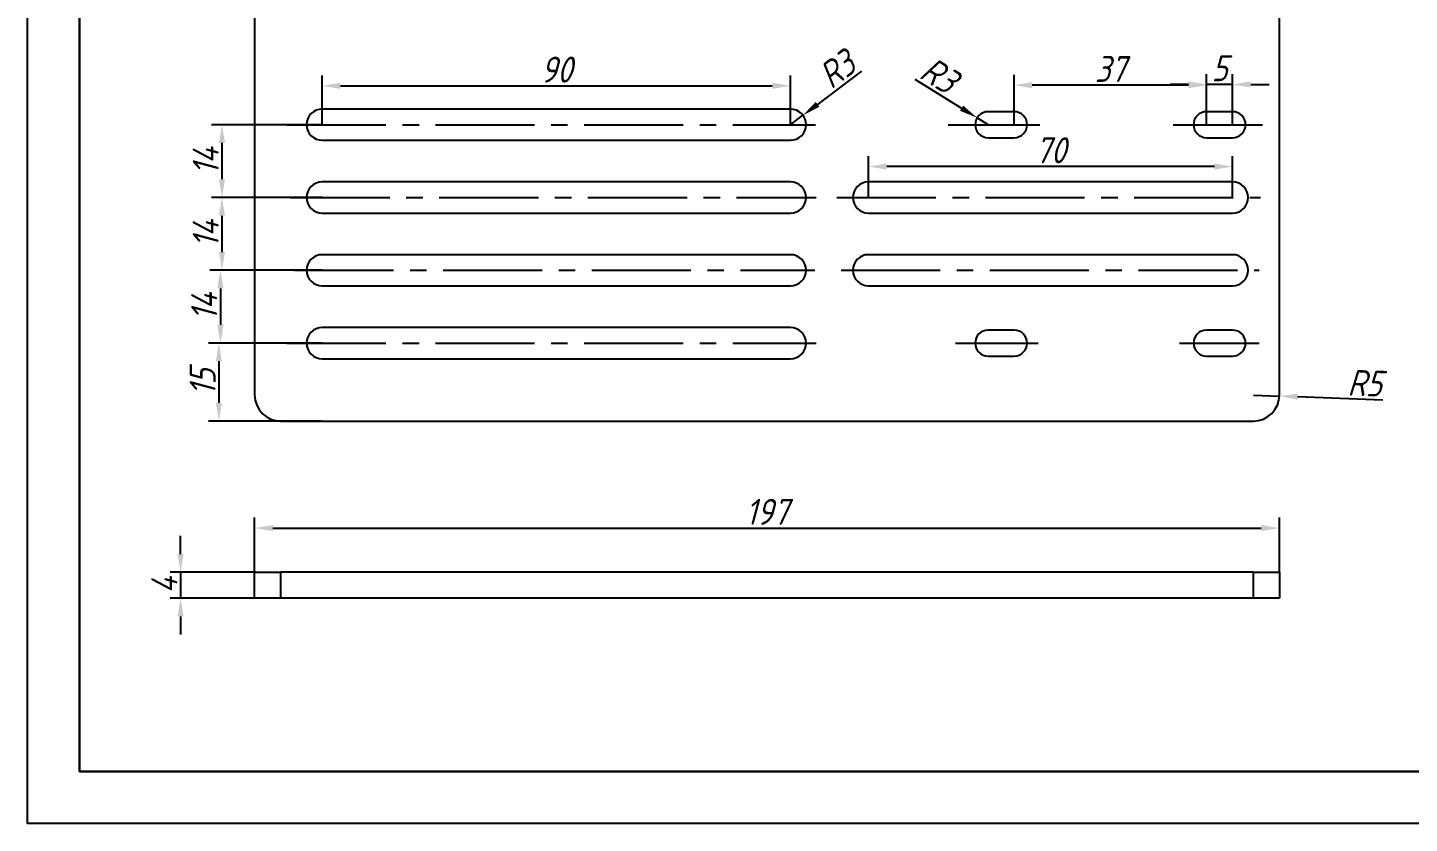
# Model space of a CAD drawing. Header units: millimetres. Extents: x 2835 to 3255, y 1592 to 1889.
# Drawn here: x 2835.4 to 3101.1, y 1591.6 to 1744.6 of the extents above; entities that cross this region are included whole.
import ezdxf

# ---------------------------------------------------------------- set-up
doc = ezdxf.new("R2010")
doc.units = ezdxf.units.MM
doc.linetypes.add('CENTER2', pattern=[28.575, 19.05, -3.175, 3.175, -3.175])
doc.layers.add('中心线', color=1, linetype='CENTER2')
doc.layers.add('细实线', color=3, linetype='Continuous')
doc.layers.add('粗实线', color=7, linetype='Continuous', lineweight=30)
doc.styles.get("Standard").update_dxf_attribs({"font": 'gbeitc.shx', "bigfont": 'gbcbig.shx'})
doc.dimstyles.new('ISO-25', dxfattribs={"dimtxt": 5, "dimasz": 3.5, "dimexe": 2, "dimexo": 0, "dimtad": 1, "dimdec": 0, "dimtxsty": 'Standard', "dimcen": 2.5, "dimadec": 0, "dimazin": 0, "dimtfac": 1, "dimtdec": 0, "dimtmove": 0, "dimatfit": 3, "dimfxl": 1, "dimarcsym": 0})

# ---------------------------------------------------------------- blocks, each defined once
blk = doc.blocks.new('*D31')
at = {"layer": 'Defpoints', "color": 0, "transparency": 16777216}
for p in [(3076.08, 1648.4), (2879.08, 1639.91), (3076.08, 1639.91)]:
    blk.add_point(p, dxfattribs=at)
at = {"layer": '细实线', "color": 0, "lineweight": -2, "transparency": 16777216}
for p, q in [((2879.08, 1639.91), (2879.08, 1650.4)), ((3076.08, 1639.91), (3076.08, 1650.4)), ((2882.58, 1648.4), (3072.58, 1648.4))]:
    blk.add_line(p, q, dxfattribs=at)
at = {"layer": '细实线', "color": 0, "transparency": 16777216}
for points in [[(2882.58, 1648.98), (2882.58, 1647.81), (2879.08, 1648.4)], [(3072.58, 1648.98), (3072.58, 1647.81), (3076.08, 1648.4)]]:
    blk.add_solid(points, dxfattribs=at)
at = {"layer": '细实线', "color": 0, "transparency": 16777216, "insert": (2977.58, 1651.52), "char_height": 5, "attachment_point": 5}
blk.add_mtext('197', dxfattribs=at)
blk = doc.blocks.new('*D32')
at = {"layer": 'Defpoints', "color": 0, "transparency": 16777216}
for p in [(2892.08, 1725.97), (2872.8, 1711.97), (2892.08, 1711.97)]:
    blk.add_point(p, dxfattribs=at)
at = {"layer": '细实线', "color": 0, "lineweight": -2, "transparency": 16777216}
for p, q in [((2892.08, 1725.97), (2870.8, 1725.97)), ((2872.8, 1722.47), (2872.8, 1715.47)), ((2892.08, 1711.97), (2870.8, 1711.97))]:
    blk.add_line(p, q, dxfattribs=at)
at = {"layer": '细实线', "color": 0, "transparency": 16777216}
for points in [[(2872.22, 1722.47), (2873.39, 1722.47), (2872.8, 1725.97)], [(2872.22, 1715.47), (2873.39, 1715.47), (2872.8, 1711.97)]]:
    blk.add_solid(points, dxfattribs=at)
at = {"layer": '细实线', "color": 0, "transparency": 16777216, "insert": (2869.68, 1718.97), "char_height": 5, "attachment_point": 5, "rotation": 90}
blk.add_mtext('14', dxfattribs=at)
blk = doc.blocks.new('*D33')
at = {"layer": 'Defpoints', "color": 0, "transparency": 16777216}
for p in [(2892.08, 1711.97), (2872.8, 1697.97), (2892.08, 1697.97)]:
    blk.add_point(p, dxfattribs=at)
at = {"layer": '细实线', "color": 0, "lineweight": -2, "transparency": 16777216}
for p, q in [((2892.08, 1711.97), (2870.8, 1711.97)), ((2872.8, 1708.47), (2872.8, 1701.47)), ((2892.08, 1697.97), (2870.8, 1697.97))]:
    blk.add_line(p, q, dxfattribs=at)
at = {"layer": '细实线', "color": 0, "transparency": 16777216}
for points in [[(2872.22, 1708.47), (2873.39, 1708.47), (2872.8, 1711.97)], [(2872.22, 1701.47), (2873.39, 1701.47), (2872.8, 1697.97)]]:
    blk.add_solid(points, dxfattribs=at)
at = {"layer": '细实线', "color": 0, "transparency": 16777216, "insert": (2869.68, 1704.97), "char_height": 5, "attachment_point": 5, "rotation": 90}
blk.add_mtext('14', dxfattribs=at)
blk = doc.blocks.new('*D34')
at = {"layer": 'Defpoints', "color": 0, "transparency": 16777216}
for p in [(2892.08, 1697.97), (2872.5, 1683.97), (2892.08, 1683.97)]:
    blk.add_point(p, dxfattribs=at)
at = {"layer": '细实线', "color": 0, "lineweight": -2, "transparency": 16777216}
for p, q in [((2892.08, 1697.97), (2870.5, 1697.97)), ((2872.5, 1694.47), (2872.5, 1687.47)), ((2892.08, 1683.97), (2870.5, 1683.97))]:
    blk.add_line(p, q, dxfattribs=at)
at = {"layer": '细实线', "color": 0, "transparency": 16777216}
for points in [[(2871.92, 1694.47), (2873.09, 1694.47), (2872.5, 1697.97)], [(2871.92, 1687.47), (2873.09, 1687.47), (2872.5, 1683.97)]]:
    blk.add_solid(points, dxfattribs=at)
at = {"layer": '细实线', "color": 0, "transparency": 16777216, "insert": (2869.38, 1690.97), "char_height": 5, "attachment_point": 5, "rotation": 90}
blk.add_mtext('14', dxfattribs=at)
blk = doc.blocks.new('*D35')
at = {"layer": 'Defpoints', "color": 0, "transparency": 16777216}
for p in [(2892.08, 1683.97), (2872.2, 1668.97), (2892.08, 1668.97)]:
    blk.add_point(p, dxfattribs=at)
at = {"layer": '细实线', "color": 0, "lineweight": -2, "transparency": 16777216}
for p, q in [((2892.08, 1683.97), (2870.2, 1683.97)), ((2872.2, 1680.47), (2872.2, 1672.47)), ((2892.08, 1668.97), (2870.2, 1668.97))]:
    blk.add_line(p, q, dxfattribs=at)
at = {"layer": '细实线', "color": 0, "transparency": 16777216}
for points in [[(2871.62, 1680.47), (2872.79, 1680.47), (2872.2, 1683.97)], [(2871.62, 1672.47), (2872.79, 1672.47), (2872.2, 1668.97)]]:
    blk.add_solid(points, dxfattribs=at)
at = {"layer": '细实线', "color": 0, "transparency": 16777216, "insert": (2869.08, 1676.47), "char_height": 5, "attachment_point": 5, "rotation": 90}
blk.add_mtext('15', dxfattribs=at)
blk = doc.blocks.new('*D36')
at = {"layer": 'Defpoints', "color": 0, "transparency": 16777216}
for p in [(2982.08, 1733.43), (2892.08, 1725.97), (2982.08, 1725.97)]:
    blk.add_point(p, dxfattribs=at)
at = {"layer": '细实线', "color": 0, "lineweight": -2, "transparency": 16777216}
for p, q in [((2892.08, 1725.97), (2892.08, 1735.43)), ((2982.08, 1725.97), (2982.08, 1735.43)), ((2895.58, 1733.43), (2978.58, 1733.43))]:
    blk.add_line(p, q, dxfattribs=at)
at = {"layer": '细实线', "color": 0, "transparency": 16777216}
for points in [[(2895.58, 1734.02), (2895.58, 1732.85), (2892.08, 1733.43)], [(2978.58, 1734.02), (2978.58, 1732.85), (2982.08, 1733.43)]]:
    blk.add_solid(points, dxfattribs=at)
at = {"layer": '细实线', "color": 0, "transparency": 16777216, "insert": (2937.08, 1736.56), "char_height": 5, "attachment_point": 5}
blk.add_mtext('90', dxfattribs=at)
blk = doc.blocks.new('*D37')
at = {"layer": 'Defpoints', "color": 0, "transparency": 16777216}
for p in [(3062.08, 1733.71), (3062.08, 1725.97), (3067.08, 1725.97)]:
    blk.add_point(p, dxfattribs=at)
at = {"layer": '细实线', "color": 0, "lineweight": -2, "transparency": 16777216}
for p, q in [((3062.08, 1725.97), (3062.08, 1735.71)), ((3067.08, 1725.97), (3067.08, 1735.71)), ((3058.58, 1733.71), (3055.08, 1733.71)), ((3067.08, 1733.71), (3062.08, 1733.71)), ((3070.58, 1733.71), (3074.08, 1733.71))]:
    blk.add_line(p, q, dxfattribs=at)
at = {"layer": '细实线', "color": 0, "transparency": 16777216}
for points in [[(3058.58, 1734.29), (3058.58, 1733.13), (3062.08, 1733.71)], [(3070.58, 1734.29), (3070.58, 1733.13), (3067.08, 1733.71)]]:
    blk.add_solid(points, dxfattribs=at)
at = {"layer": '细实线', "color": 0, "transparency": 16777216, "insert": (3064.58, 1736.83), "char_height": 5, "attachment_point": 5}
blk.add_mtext('5', dxfattribs=at)
blk = doc.blocks.new('*D38')
at = {"layer": 'Defpoints', "color": 0, "transparency": 16777216}
for p in [(3025.08, 1733.56), (3025.08, 1725.97), (3062.08, 1725.97)]:
    blk.add_point(p, dxfattribs=at)
at = {"layer": '细实线', "color": 0, "lineweight": -2, "transparency": 16777216}
for p, q in [((3025.08, 1725.97), (3025.08, 1735.56)), ((3062.08, 1725.97), (3062.08, 1735.56)), ((3058.58, 1733.56), (3028.58, 1733.56))]:
    blk.add_line(p, q, dxfattribs=at)
at = {"layer": '细实线', "color": 0, "transparency": 16777216}
for points in [[(3028.58, 1734.14), (3028.58, 1732.98), (3025.08, 1733.56)], [(3058.58, 1734.14), (3058.58, 1732.98), (3062.08, 1733.56)]]:
    blk.add_solid(points, dxfattribs=at)
at = {"layer": '细实线', "color": 0, "transparency": 16777216, "insert": (3043.58, 1736.68), "char_height": 5, "attachment_point": 5}
blk.add_mtext('37', dxfattribs=at)
blk = doc.blocks.new('*D39')
at = {"layer": 'Defpoints', "color": 0, "transparency": 16777216}
for p in [(2997.08, 1717.92), (2997.08, 1711.97), (3067.08, 1711.97)]:
    blk.add_point(p, dxfattribs=at)
at = {"layer": '细实线', "color": 0, "lineweight": -2, "transparency": 16777216}
for p, q in [((2997.08, 1711.97), (2997.08, 1719.92)), ((3067.08, 1711.97), (3067.08, 1719.92)), ((3063.58, 1717.92), (3000.58, 1717.92))]:
    blk.add_line(p, q, dxfattribs=at)
at = {"layer": '细实线', "color": 0, "transparency": 16777216}
for points in [[(3000.58, 1718.51), (3000.58, 1717.34), (2997.08, 1717.92)], [(3063.58, 1718.51), (3063.58, 1717.34), (3067.08, 1717.92)]]:
    blk.add_solid(points, dxfattribs=at)
at = {"layer": '细实线', "color": 0, "transparency": 16777216, "insert": (3032.08, 1721.05), "char_height": 5, "attachment_point": 5}
blk.add_mtext('70', dxfattribs=at)
blk = doc.blocks.new('*D55')
at = {"layer": 'Defpoints', "color": 0, "transparency": 16777216}
for p in [(3017.96, 1727.29), (3020.08, 1725.97)]:
    blk.add_point(p, dxfattribs=at)
at = {"layer": '细实线', "color": 0, "lineweight": -2, "transparency": 16777216}
for p, q in [((3006, 1734.73), (3014.99, 1729.14)), ((3020.08, 1725.97), (3017.96, 1727.29))]:
    blk.add_line(p, q, dxfattribs=at)
at = {"layer": '细实线', "color": 0, "transparency": 16777216}
blk.add_solid([(3015.3, 1729.63), (3014.68, 1728.64), (3017.96, 1727.29)], dxfattribs=at)
at = {"layer": '细实线', "color": 0, "transparency": 16777216, "insert": (3010.66, 1735.51), "char_height": 5, "attachment_point": 5, "rotation": 328.1094}
blk.add_mtext('R3', dxfattribs=at)
blk = doc.blocks.new('*D56')
at = {"layer": 'Defpoints', "color": 0, "transparency": 16777216}
for p in [(2984.48, 1727.77), (2982.08, 1725.97)]:
    blk.add_point(p, dxfattribs=at)
at = {"layer": '细实线', "color": 0, "lineweight": -2, "transparency": 16777216}
for p, q in [((2995.74, 1736.23), (2987.28, 1729.87)), ((2982.08, 1725.97), (2984.48, 1727.77))]:
    blk.add_line(p, q, dxfattribs=at)
at = {"layer": '细实线', "color": 0, "transparency": 16777216}
blk.add_solid([(2986.93, 1730.34), (2987.63, 1729.41), (2984.48, 1727.77)], dxfattribs=at)
at = {"layer": '细实线', "color": 0, "transparency": 16777216, "insert": (2991.03, 1736.6), "char_height": 5, "attachment_point": 5, "rotation": 36.9186}
blk.add_mtext('R3', dxfattribs=at)
blk = doc.blocks.new('*D58')
at = {"layer": 'Defpoints', "color": 0, "transparency": 16777216}
for p in [(3071.08, 1673.97), (3076.08, 1673.78)]:
    blk.add_point(p, dxfattribs=at)
at = {"layer": '细实线', "color": 0, "lineweight": -2, "transparency": 16777216}
for p, q in [((3071.08, 1673.97), (3076.08, 1673.78)), ((3095.93, 1673.02), (3079.58, 1673.64))]:
    blk.add_line(p, q, dxfattribs=at)
at = {"layer": '细实线', "color": 0, "transparency": 16777216}
blk.add_solid([(3079.6, 1674.23), (3079.55, 1673.06), (3076.08, 1673.78)], dxfattribs=at)
at = {"layer": '细实线', "color": 0, "transparency": 16777216, "insert": (3092.51, 1676.27), "char_height": 5, "attachment_point": 5, "rotation": 357.808}
blk.add_mtext('R5', dxfattribs=at)
blk = doc.blocks.new('*D59')
at = {"layer": 'Defpoints', "color": 0, "transparency": 16777216}
for p in [(2879.08, 1639.91), (2864.85, 1634.91), (2879.08, 1634.91)]:
    blk.add_point(p, dxfattribs=at)
at = {"layer": '细实线', "color": 0, "lineweight": -2, "transparency": 16777216}
for p, q in [((2864.85, 1643.41), (2864.85, 1646.91)), ((2879.08, 1639.91), (2862.85, 1639.91)), ((2864.85, 1639.91), (2864.85, 1634.91)), ((2879.08, 1634.91), (2862.85, 1634.91)), ((2864.85, 1631.41), (2864.85, 1627.91))]:
    blk.add_line(p, q, dxfattribs=at)
at = {"layer": '细实线', "color": 0, "transparency": 16777216}
for points in [[(2864.27, 1643.41), (2865.43, 1643.41), (2864.85, 1639.91)], [(2864.27, 1631.41), (2865.43, 1631.41), (2864.85, 1634.91)]]:
    blk.add_solid(points, dxfattribs=at)
at = {"layer": '细实线', "color": 0, "transparency": 16777216, "insert": (2861.72, 1637.41), "char_height": 5, "attachment_point": 5, "rotation": 90}
blk.add_mtext('4', dxfattribs=at)

msp = doc.modelspace()

# ---------------------------------------------------------------- linework, layer by layer
at = {"color": 7, "linetype": 'Continuous', "lineweight": 25}
for p, q in [((2879.08, 1851.97), (2879.08, 1673.97)), ((3076.08, 1673.97), (3076.08, 1851.97)), ((2982.08, 1728.97), (2892.08, 1728.97)), ((3025.08, 1728.47), (3020.08, 1728.47)), ((3067.08, 1728.47), (3062.08, 1728.47)), ((2892.08, 1722.97), (2982.08, 1722.97)), ((3020.08, 1723.47), (3025.08, 1723.47)), ((3062.08, 1723.47), (3067.08, 1723.47)), ((2982.08, 1714.97), (2892.08, 1714.97)), ((3067.08, 1714.97), (2997.08, 1714.97)), ((2892.08, 1708.97), (2982.08, 1708.97)), ((2997.08, 1708.97), (3067.08, 1708.97)), ((2982.08, 1700.97), (2892.08, 1700.97)), ((3067.08, 1700.97), (2997.08, 1700.97)), ((2892.08, 1694.97), (2982.08, 1694.97)), ((2997.08, 1694.97), (3067.08, 1694.97)), ((2982.08, 1686.97), (2892.08, 1686.97)), ((3025.08, 1686.47), (3020.08, 1686.47)), ((3067.08, 1686.47), (3062.08, 1686.47)), ((3020.08, 1681.47), (3025.08, 1681.47)), ((3062.08, 1681.47), (3067.08, 1681.47)), ((2892.08, 1680.97), (2982.08, 1680.97)), ((2884.08, 1668.97), (3071.08, 1668.97)), ((2879.08, 1634.91), (2879.08, 1639.91)), ((2879.08, 1639.91), (2884.08, 1639.91)), ((2884.08, 1639.91), (2884.08, 1634.91)), ((3071.08, 1639.91), (2884.08, 1639.91)), ((3071.08, 1634.91), (3071.08, 1639.91)), ((3071.08, 1639.91), (3076.08, 1639.91)), ((3076.08, 1639.91), (3076.08, 1634.91)), ((2884.08, 1634.91), (2879.08, 1634.91)), ((3071.08, 1634.91), (2884.08, 1634.91)), ((3076.08, 1634.91), (3071.08, 1634.91))]:
    msp.add_line(p, q, dxfattribs=at)
for centre, radius, start, end in [((2892.08, 1725.97), 3, 90, 270), ((2982.08, 1725.97), 3, 270, 90), ((3020.08, 1725.97), 2.5, 90, 270), ((3025.08, 1725.97), 2.5, 270, 90), ((3062.08, 1725.97), 2.5, 90, 270), ((3067.08, 1725.97), 2.5, 270, 90), ((2892.08, 1711.97), 3, 90, 270), ((2982.08, 1711.97), 3, 270, 90), ((2997.08, 1711.97), 3, 90, 270), ((3067.08, 1711.97), 3, 270, 90), ((2892.08, 1697.97), 3, 90, 270), ((2982.08, 1697.97), 3, 270, 90), ((2997.08, 1697.97), 3, 90, 270), ((3067.08, 1697.97), 3, 270, 90), ((2892.08, 1683.97), 3, 90, 270), ((2982.08, 1683.97), 3, 270, 90), ((3020.08, 1683.97), 2.5, 90, 270), ((3025.08, 1683.97), 2.5, 270, 90), ((3062.08, 1683.97), 2.5, 90, 270), ((3067.08, 1683.97), 2.5, 270, 90), ((2884.08, 1673.97), 5, 180, 270), ((3071.08, 1673.97), 5, 270, 0)]:
    msp.add_arc(centre, radius, start, end, dxfattribs=at)
at = {"layer": '中心线'}
for p, q in [((2885.28, 1725.97), (2986.87, 1725.97)), ((3012.42, 1725.97), (3030, 1725.97)), ((3055.68, 1725.97), (3072.81, 1725.97)), ((2886, 1711.97), (2987.05, 1711.97)), ((2991.01, 1711.97), (3072.44, 1711.97)), ((2886.73, 1697.97), (2986.77, 1697.97)), ((2991.83, 1697.97), (3072.17, 1697.97)), ((2885.28, 1683.97), (2987.05, 1683.97)), ((3013.78, 1683.97), (3029.72, 1683.97)), ((3056.87, 1683.97), (3072.17, 1683.97))]:
    msp.add_line(p, q, dxfattribs=at)
at = {"layer": '粗实线'}
msp.add_lwpolyline([(2845.44, 1878.61), (3245.44, 1878.61), (3245.44, 1601.61), (2845.44, 1601.61)], close=True, dxfattribs=at)
at = {"layer": '细实线'}
msp.add_lwpolyline([(2835.44, 1888.61), (3255.44, 1888.61), (3255.44, 1591.61), (2835.44, 1591.61)], close=True, dxfattribs=at)

# ---------------------------------------------------------------- dimensions: what is measured, and where the dimension line sits
for base, p1, p2, picture, middle in [((2982.08, 1733.43), (2892.08, 1725.97), (2982.08, 1725.97), '*D36', (2937.08, 1736.56)), ((3025.08, 1733.56), (3062.08, 1725.97), (3025.08, 1725.97), '*D38', (3043.58, 1736.68)), ((3062.08, 1733.71), (3067.08, 1725.97), (3062.08, 1725.97), '*D37', (3064.58, 1736.83)), ((2997.08, 1717.92), (3067.08, 1711.97), (2997.08, 1711.97), '*D39', (3032.08, 1721.05)), ((3076.08, 1648.4), (2879.08, 1639.91), (3076.08, 1639.91), '*D31', (2977.58, 1651.52))]:
    dim = msp.add_linear_dim(base=base, p1=p1, p2=p2, dimstyle='ISO-25', dxfattribs=at)
    dim.commit()
    dim.dimension.update_dxf_attribs({"geometry": picture, "text_midpoint": middle})
for center, mpoint, picture, middle in [((2982.08, 1725.97), (2984.48, 1727.77), '*D56', (2991.03, 1736.6)), ((3020.08, 1725.97), (3017.96, 1727.29), '*D55', (3010.66, 1735.51))]:
    dim = msp.add_radius_dim(center=center, mpoint=mpoint, dimstyle='ISO-25', dxfattribs=at)
    dim.commit()
    dim.dimension.update_dxf_attribs({"geometry": picture, "text_midpoint": middle})
for base, p1, p2, picture, middle in [((2872.8, 1711.97), (2892.08, 1725.97), (2892.08, 1711.97), '*D32', (2869.68, 1718.97)), ((2872.8, 1697.97), (2892.08, 1711.97), (2892.08, 1697.97), '*D33', (2869.68, 1704.97)), ((2872.5, 1683.97), (2892.08, 1697.97), (2892.08, 1683.97), '*D34', (2869.38, 1690.97)), ((2872.2, 1668.97), (2892.08, 1683.97), (2892.08, 1668.97), '*D35', (2869.08, 1676.47))]:
    dim = msp.add_linear_dim(base=base, p1=p1, p2=p2, angle=90, dimstyle='ISO-25', dxfattribs=at)
    dim.commit()
    dim.dimension.update_dxf_attribs({"geometry": picture, "text_midpoint": middle})
dim = msp.add_radius_dim(center=(3071.08, 1673.97), mpoint=(3076.08, 1673.78), dimstyle='ISO-25', dxfattribs=at)
dim.commit()
dim.dimension.update_dxf_attribs({"geometry": '*D58', "text_midpoint": (3092.39, 1673.15), "dimtype": 164})
dim = msp.add_linear_dim(base=(2864.85, 1634.91), p1=(2879.08, 1639.91), p2=(2879.08, 1634.91), angle=90, text='4', dimstyle='ISO-25', dxfattribs=at)
dim.commit()
dim.dimension.update_dxf_attribs({"geometry": '*D59', "text_midpoint": (2861.72, 1637.41)})

doc.saveas('drawing.dxf')
